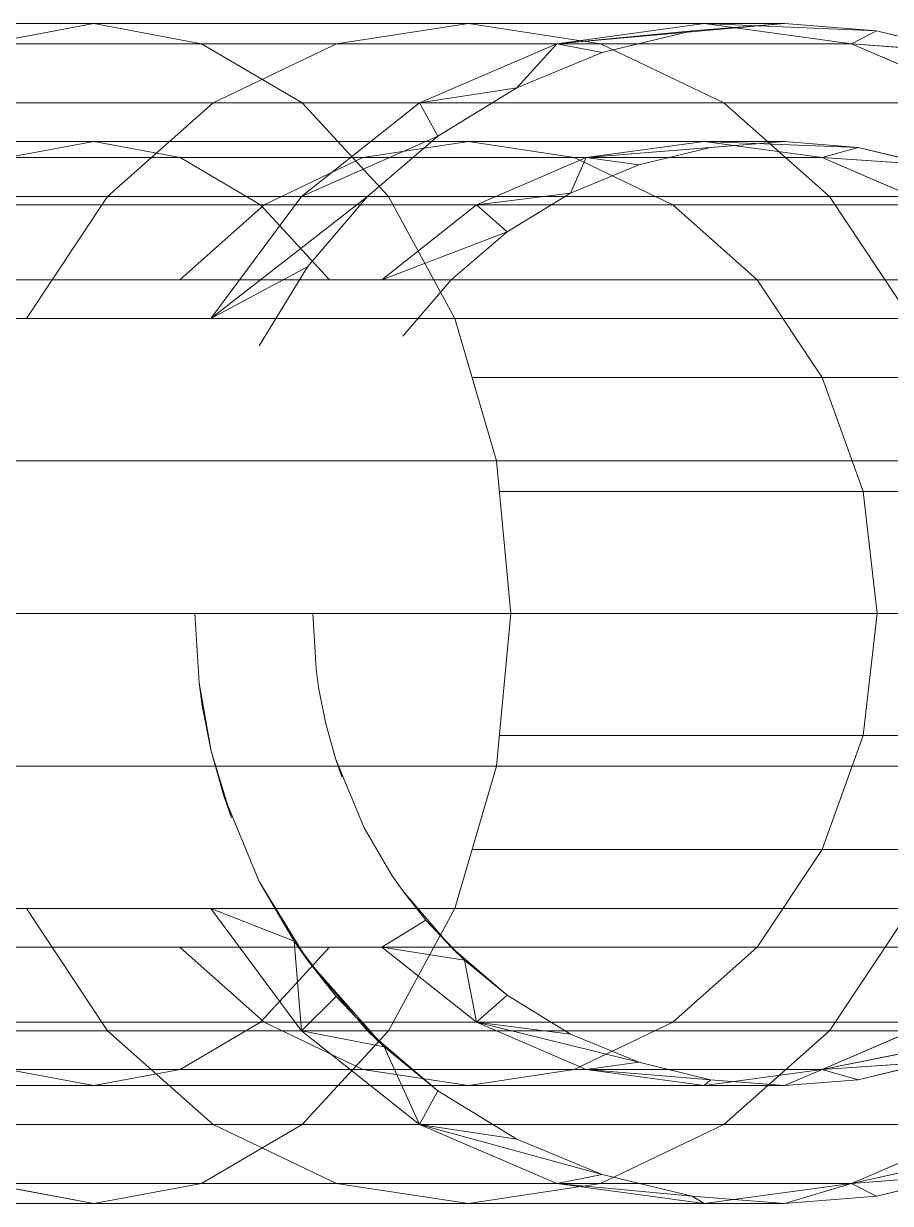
# Model space of a CAD drawing. Header units: centimetres. Extents: x -1762 to 3746, y -261 to 6534.
# Drawn here: x -1338.068 to -1337.332, y 5728.86 to 5729.86 of the extents above; entities that cross this region are included whole.
import ezdxf

# ---------------------------------------------------------------- set-up
doc = ezdxf.new("R2010")
doc.units = ezdxf.units.CM
doc.linetypes.add('Hidden', pattern=[0.714375, 0.47625, -0.238125])
doc.layers.add('A-DETL-HDLN', color=7, linetype='Hidden', lineweight=9)
doc.layers.add('G-IMPT', color=7, linetype='Continuous', lineweight=9, true_color=0x007f7f)

# ---------------------------------------------------------------- blocks, each defined once
blk = doc.blocks.new('EQ-05-007 - EQ-05-007_dwg_Agrupar_316-1548998-Planta bodega almacenamiento congelados')
at = {"layer": 'A-DETL-HDLN'}
for p, q in [((3.1718, 98.994), (3.25, 99.0002)), ((3.1718, 98.994), (3.25, 99.0002)), ((3.1931, 98.9832), (3.3181, 99.0002)), ((3.1931, 98.9832), (3.25, 99.0002)), ((3.3282, 98.994), (3.25, 99.0002)), ((3.3181, 99.0002), (3.25, 99.0002)), ((3.25, 99.0002), (3.3282, 98.994)), ((3.3181, 99.0002), (3.5179, 99.0002)), ((3.3181, 99.0002), (3.3282, 98.994)), ((3.3181, 99.0002), (3.4431, 98.9832)), ((3.4059, 98.9832), (3.5179, 99.0002)), ((3.5179, 99.0002), (3.8358, 99.0002)), ((3.5179, 99.0002), (3.63, 98.9832)), ((3.7443, 98.9832), (3.8358, 99.0002)), ((3.8358, 99.0002), (4.25, 99.0002)), ((3.8358, 99.0002), (3.9273, 98.9832)), ((3.0955, 98.9757), (3.1718, 98.994)), ((3.0955, 98.9757), (3.1718, 98.994)), ((3.1931, 98.9832), (3.1718, 98.994)), ((3.1718, 98.994), (3.1931, 98.9832)), ((3.1931, 98.9832), (3.1718, 98.994)), ((3.4045, 98.9757), (3.3282, 98.994)), ((3.3282, 98.994), (3.4045, 98.9757)), ((3.3282, 98.994), (3.4431, 98.9832)), ((3.023, 98.9457), (3.1931, 98.9832)), ((3.0767, 98.9332), (3.1931, 98.9832)), ((3.1931, 98.9832), (3.0955, 98.9757)), ((3.1931, 98.9832), (3.4059, 98.9832)), ((3.3014, 98.9332), (3.4059, 98.9832)), ((3.4431, 98.9832), (3.4045, 98.9757)), ((3.4059, 98.9832), (3.7443, 98.9832)), ((3.4431, 98.9832), (3.63, 98.9832)), ((3.4431, 98.9832), (3.5596, 98.9332)), ((3.63, 98.9832), (3.9273, 98.9832)), ((3.63, 98.9832), (3.7345, 98.9332)), ((3.659, 98.9332), (3.7443, 98.9832)), ((3.7443, 98.9832), (4.1853, 98.9832)), ((3.4045, 98.9757), (3.477, 98.9457)), ((3.4045, 98.9757), (3.477, 98.9457)), ((3.4045, 98.9757), (3.5596, 98.9332)), ((3.477, 98.9457), (3.5439, 98.9047)), ((3.477, 98.9457), (3.5439, 98.9047)), ((3.5596, 98.9332), (3.477, 98.9457)), ((3.0767, 98.9332), (3.3014, 98.9332)), ((3.2118, 98.8538), (3.3014, 98.9332)), ((3.3014, 98.9332), (3.659, 98.9332)), ((3.5596, 98.9332), (3.5439, 98.9047)), ((3.5596, 98.9332), (3.7345, 98.9332)), ((3.5596, 98.9332), (3.6597, 98.8538)), ((3.5596, 98.9332), (3.5894, 98.8674)), ((3.5858, 98.8538), (3.659, 98.9332)), ((3.659, 98.9332), (4.125, 98.9332)), ((3.7345, 98.9332), (4.0126, 98.9332)), ((3.7345, 98.9332), (3.8241, 98.8538)), ((3.1874, 98.8953), (3.25, 98.9002)), ((3.1874, 98.8953), (3.25, 98.9002)), ((3.2181, 98.8866), (3.25, 98.9002)), ((3.2181, 98.8866), (3.3181, 98.9002)), ((3.3126, 98.8953), (3.25, 98.9002)), ((3.25, 98.9002), (3.3181, 98.9002)), ((3.25, 98.9002), (3.3126, 98.8953)), ((3.3181, 98.9002), (3.3126, 98.8953)), ((3.3126, 98.8953), (3.3181, 98.9002)), ((3.3126, 98.8953), (3.3181, 98.9002)), ((3.3181, 98.9002), (3.5179, 98.9002)), ((3.3181, 98.9002), (3.4181, 98.8866)), ((3.4283, 98.8866), (3.5179, 98.9002)), ((3.5179, 98.9002), (3.8358, 98.9002)), ((3.5179, 98.9002), (3.6076, 98.8866)), ((3.5439, 98.9047), (3.6036, 98.8538)), ((3.5439, 98.9047), (3.6036, 98.8538)), ((3.5439, 98.9047), (3.5894, 98.8674)), ((3.7626, 98.8866), (3.8358, 98.9002)), ((3.8358, 98.9002), (4.25, 98.9002)), ((3.8358, 98.9002), (3.909, 98.8866)), ((3.1264, 98.8806), (3.1874, 98.8953)), ((3.1264, 98.8806), (3.1874, 98.8953)), ((3.2181, 98.8866), (3.1874, 98.8953)), ((3.3126, 98.8953), (3.3736, 98.8806)), ((3.3126, 98.8953), (3.3736, 98.8806)), ((3.3126, 98.8953), (3.4181, 98.8866)), ((3.0684, 98.8566), (3.2181, 98.8866)), ((3.125, 98.8466), (3.2181, 98.8866)), ((3.2181, 98.8866), (3.1264, 98.8806)), ((3.2181, 98.8866), (3.4283, 98.8866)), ((3.3447, 98.8466), (3.4283, 98.8866)), ((3.4181, 98.8866), (3.3736, 98.8806)), ((3.3736, 98.8806), (3.4316, 98.8566)), ((3.3736, 98.8806), (3.4316, 98.8566)), ((3.3736, 98.8806), (3.5113, 98.8466)), ((3.4181, 98.8866), (3.6076, 98.8866)), ((3.4181, 98.8866), (3.5113, 98.8466)), ((3.4283, 98.8866), (3.7626, 98.8866)), ((3.6076, 98.8866), (3.909, 98.8866)), ((3.6076, 98.8866), (3.6912, 98.8466)), ((3.6944, 98.8466), (3.7626, 98.8866)), ((3.7626, 98.8866), (4.1982, 98.8866)), ((3.5894, 98.8674), (3.6036, 98.8538)), ((3.5894, 98.8674), (3.6545, 98.7941)), ((3.6597, 98.8538), (3.5894, 98.8674)), ((3.5894, 98.8674), (3.6302, 98.8249)), ((2.9766, 98.8538), (3.2118, 98.8538)), ((3.1429, 98.7502), (3.2118, 98.8538)), ((3.2118, 98.8538), (3.5858, 98.8538)), ((3.4316, 98.8566), (3.4851, 98.8238)), ((3.4316, 98.8566), (3.4851, 98.8238)), ((3.5113, 98.8466), (3.4316, 98.8566)), ((3.5296, 98.7502), (3.5858, 98.8538)), ((3.5858, 98.8538), (4.0732, 98.8538)), ((3.6036, 98.8538), (3.6545, 98.7941)), ((3.6597, 98.8538), (3.6302, 98.8249)), ((3.6597, 98.8538), (3.8241, 98.8538)), ((3.6597, 98.8538), (3.7364, 98.7502)), ((3.6597, 98.8538), (3.6657, 98.778)), ((3.8241, 98.8538), (4.0732, 98.8538)), ((3.8241, 98.8538), (3.8929, 98.7502)), ((3.125, 98.8466), (3.3447, 98.8466)), ((3.273, 98.783), (3.3447, 98.8466)), ((3.3447, 98.8466), (3.6944, 98.8466)), ((3.5113, 98.8466), (3.4851, 98.8238)), ((3.5113, 98.8466), (3.6912, 98.8466)), ((3.5113, 98.8466), (3.5215, 98.7939)), ((3.5113, 98.8466), (3.5914, 98.783)), ((3.6358, 98.783), (3.6944, 98.8466)), ((3.6912, 98.8466), (3.9772, 98.8466)), ((3.6912, 98.8466), (3.7629, 98.783)), ((3.6944, 98.8466), (4.0705, 98.8466)), ((3.4851, 98.8238), (3.5328, 98.783)), ((3.4851, 98.8238), (3.5328, 98.783)), ((3.4851, 98.8238), (3.5215, 98.7939)), ((3.6302, 98.8249), (3.6657, 98.778)), ((3.6302, 98.8249), (3.6545, 98.7941)), ((3.5215, 98.7939), (3.5542, 98.76)), ((3.5215, 98.7939), (3.5328, 98.783)), ((3.5215, 98.7939), (3.5914, 98.783)), ((3.6545, 98.7941), (3.6955, 98.7272)), ((3.6657, 98.778), (3.6545, 98.7941)), ((3.0449, 98.783), (3.273, 98.783)), ((3.2179, 98.7002), (3.273, 98.783)), ((3.273, 98.783), (3.6358, 98.783)), ((3.5328, 98.783), (3.5736, 98.7353)), ((3.5542, 98.76), (3.5328, 98.783)), ((3.5914, 98.783), (3.5542, 98.76)), ((3.5914, 98.783), (3.7629, 98.783)), ((3.6358, 98.783), (4.0461, 98.783)), ((3.7629, 98.783), (4.0358, 98.783)), ((3.6657, 98.778), (3.6955, 98.7272)), ((3.7364, 98.7502), (3.6657, 98.778)), ((3.1429, 98.7502), (3.5296, 98.7502)), ((3.4943, 98.6296), (3.5296, 98.7502)), ((3.5296, 98.7502), (4.0335, 98.7502)), ((3.5542, 98.76), (3.5736, 98.7353)), ((3.5826, 98.7224), (3.5736, 98.7353)), ((3.5826, 98.7224), (3.6064, 98.6818)), ((3.6955, 98.7272), (3.7255, 98.6547)), ((2.9835, 98.7002), (3.2179, 98.7002)), ((3.1833, 98.6037), (3.2179, 98.7002)), ((3.2179, 98.7002), (3.515, 98.7002)), ((3.6064, 98.6818), (3.6304, 98.6238)), ((3.7191, 98.6733), (3.7362, 98.6169)), ((3.7191, 98.6733), (3.7255, 98.6547)), ((3.7362, 98.6169), (3.7255, 98.6547)), ((3.6253, 98.6387), (3.6304, 98.6238)), ((3.0997, 98.6296), (3.4943, 98.6296)), ((3.4822, 98.5002), (3.4943, 98.6296)), ((3.4943, 98.6296), (4.0085, 98.6296)), ((3.6389, 98.5936), (3.6304, 98.6238)), ((3.7362, 98.6169), (3.7465, 98.559)), ((3.7362, 98.6169), (3.7438, 98.5784)), ((2.9449, 98.6037), (3.1833, 98.6037)), ((3.1715, 98.5002), (3.1833, 98.6037)), ((3.1833, 98.6037), (3.4919, 98.6037)), ((3.6389, 98.5936), (3.6451, 98.5628)), ((3.7465, 98.559), (3.7438, 98.5784)), ((3.6472, 98.5472), (3.6451, 98.5628)), ((3.7465, 98.559), (3.75, 98.5002)), ((3.6472, 98.5472), (3.65, 98.5002)), ((2.9318, 98.5002), (3.1715, 98.5002)), ((3.0849, 98.5002), (3.4822, 98.5002)), ((3.1833, 98.3967), (3.1715, 98.5002)), ((3.1715, 98.5002), (3.4822, 98.5002)), ((3.4943, 98.3708), (3.4822, 98.5002)), ((3.4822, 98.5002), (4, 98.5002)), ((2.9449, 98.3967), (3.1833, 98.3967)), ((3.2179, 98.3002), (3.1833, 98.3967)), ((3.1833, 98.3967), (3.4919, 98.3967)), ((3.0997, 98.3708), (3.4943, 98.3708)), ((3.5296, 98.2502), (3.4943, 98.3708)), ((3.4943, 98.3708), (4.0085, 98.3708)), ((2.9835, 98.3002), (3.2179, 98.3002)), ((3.273, 98.2174), (3.2179, 98.3002)), ((3.2179, 98.3002), (3.515, 98.3002)), ((3.6955, 98.2732), (3.6545, 98.2063)), ((3.6955, 98.2732), (3.6545, 98.2063)), ((3.5736, 98.2651), (3.5328, 98.2174)), ((3.5736, 98.2651), (3.5328, 98.2174)), ((3.2118, 98.1467), (3.1429, 98.2502)), ((3.1429, 98.2502), (3.5296, 98.2502)), ((3.5858, 98.1467), (3.5296, 98.2502)), ((3.5296, 98.2502), (4.0335, 98.2502)), ((3.7364, 98.2502), (3.6036, 98.1467)), ((3.7364, 98.2502), (3.6545, 98.2063)), ((3.7364, 98.2502), (3.6597, 98.1467)), ((3.8929, 98.2502), (3.8241, 98.1467)), ((3.0449, 98.2174), (3.273, 98.2174)), ((3.3447, 98.1538), (3.273, 98.2174)), ((3.273, 98.2174), (3.6358, 98.2174)), ((3.5328, 98.2174), (3.4851, 98.1766)), ((3.5328, 98.2174), (3.4851, 98.1766)), ((3.5914, 98.2174), (3.4851, 98.1766)), ((3.5914, 98.2174), (3.5113, 98.1538)), ((3.5328, 98.2174), (3.5914, 98.2174)), ((3.5914, 98.2174), (3.7629, 98.2174)), ((3.6944, 98.1538), (3.6358, 98.2174)), ((3.6358, 98.2174), (4.0461, 98.2174)), ((3.7629, 98.2174), (3.6912, 98.1538)), ((3.7629, 98.2174), (4.0358, 98.2174)), ((3.6545, 98.2063), (3.6036, 98.1467)), ((3.6545, 98.2063), (3.6036, 98.1467)), ((3.4851, 98.1766), (3.4316, 98.1438)), ((3.4851, 98.1766), (3.4316, 98.1438)), ((3.4851, 98.1766), (3.5113, 98.1538)), ((3.2181, 98.1138), (3.125, 98.1538)), ((3.125, 98.1538), (3.3447, 98.1538)), ((3.4283, 98.1138), (3.3447, 98.1538)), ((3.3447, 98.1538), (3.6944, 98.1538)), ((3.5113, 98.1538), (3.4181, 98.1138)), ((3.5113, 98.1538), (3.4316, 98.1438)), ((3.5113, 98.1538), (3.6912, 98.1538)), ((3.6912, 98.1538), (3.6076, 98.1138)), ((3.6912, 98.1538), (3.9772, 98.1538)), ((3.7626, 98.1138), (3.6944, 98.1538)), ((3.6944, 98.1538), (4.0705, 98.1538)), ((2.9766, 98.1467), (3.2118, 98.1467)), ((3.3014, 98.0672), (3.2118, 98.1467)), ((3.2118, 98.1467), (3.5858, 98.1467)), ((3.4316, 98.1438), (3.3736, 98.1198)), ((3.4316, 98.1438), (3.3736, 98.1198)), ((3.4316, 98.1438), (3.4181, 98.1138)), ((3.6036, 98.1467), (3.5439, 98.0957)), ((3.6036, 98.1467), (3.5439, 98.0957)), ((3.6597, 98.1467), (3.5439, 98.0957)), ((3.6597, 98.1467), (3.5596, 98.0672)), ((3.659, 98.0672), (3.5858, 98.1467)), ((3.5858, 98.1467), (4.0732, 98.1467)), ((3.6597, 98.1467), (3.6036, 98.1467)), ((3.6597, 98.1467), (3.8241, 98.1467)), ((3.8241, 98.1467), (3.7345, 98.0672)), ((3.8241, 98.1467), (4.0732, 98.1467)), ((3.1874, 98.1051), (3.1264, 98.1198)), ((3.1874, 98.1051), (3.1264, 98.1198)), ((3.2181, 98.1138), (3.1264, 98.1198)), ((3.1874, 98.1051), (3.2181, 98.1138)), ((3.3181, 98.1002), (3.2181, 98.1138)), ((3.2181, 98.1138), (3.4283, 98.1138)), ((3.4181, 98.1138), (3.25, 98.1002)), ((3.3736, 98.1198), (3.3126, 98.1051)), ((3.3736, 98.1198), (3.3126, 98.1051)), ((3.4181, 98.1138), (3.3126, 98.1051)), ((3.4181, 98.1138), (3.3181, 98.1002)), ((3.4181, 98.1138), (3.3736, 98.1198)), ((3.4181, 98.1138), (3.6076, 98.1138)), ((3.5179, 98.1002), (3.4283, 98.1138)), ((3.4283, 98.1138), (3.7626, 98.1138)), ((3.6076, 98.1138), (3.5179, 98.1002)), ((3.6076, 98.1138), (3.909, 98.1138)), ((3.8358, 98.1002), (3.7626, 98.1138)), ((3.7626, 98.1138), (4.1982, 98.1138)), ((3.909, 98.1138), (3.8358, 98.1002)), ((3.25, 98.1002), (3.1874, 98.1051)), ((3.25, 98.1002), (3.1874, 98.1051)), ((3.3181, 98.1002), (3.1874, 98.1051)), ((3.25, 98.1002), (3.3126, 98.1051)), ((3.3126, 98.1051), (3.25, 98.1002)), ((3.3181, 98.1002), (3.25, 98.1002)), ((3.3181, 98.1002), (3.5179, 98.1002)), ((3.5179, 98.1002), (3.8358, 98.1002)), ((3.8358, 98.1002), (4.25, 98.1002)), ((3.5439, 98.0957), (3.477, 98.0547)), ((3.5439, 98.0957), (3.477, 98.0547)), ((3.5439, 98.0957), (3.5596, 98.0672)), ((3.1931, 98.0172), (3.0767, 98.0672)), ((3.0767, 98.0672), (3.3014, 98.0672)), ((3.4059, 98.0172), (3.3014, 98.0672)), ((3.3014, 98.0672), (3.659, 98.0672)), ((3.5596, 98.0672), (3.4431, 98.0172)), ((3.5596, 98.0672), (3.477, 98.0547)), ((3.5596, 98.0672), (3.7345, 98.0672)), ((3.7345, 98.0672), (3.63, 98.0172)), ((3.7443, 98.0172), (3.659, 98.0672)), ((3.659, 98.0672), (4.125, 98.0672)), ((3.7345, 98.0672), (4.0126, 98.0672)), ((3.477, 98.0547), (3.4045, 98.0247)), ((3.477, 98.0547), (3.4045, 98.0247)), ((3.477, 98.0547), (3.4431, 98.0172)), ((3.1718, 98.0064), (3.0955, 98.0247)), ((3.1718, 98.0064), (3.0955, 98.0247)), ((3.1931, 98.0172), (3.0955, 98.0247)), ((3.4045, 98.0247), (3.3282, 98.0064)), ((3.4045, 98.0247), (3.3282, 98.0064)), ((3.4431, 98.0172), (3.4045, 98.0247)), ((3.1718, 98.0064), (3.1931, 98.0172)), ((3.1718, 98.0064), (3.1931, 98.0172)), ((3.1718, 98.0064), (3.1931, 98.0172)), ((3.3181, 98.0002), (3.1931, 98.0172)), ((3.1931, 98.0172), (3.4059, 98.0172)), ((3.4431, 98.0172), (3.25, 98.0002)), ((3.4431, 98.0172), (3.3181, 98.0002)), ((3.4431, 98.0172), (3.3282, 98.0064)), ((3.5179, 98.0002), (3.4059, 98.0172)), ((3.4059, 98.0172), (3.7443, 98.0172)), ((3.4431, 98.0172), (3.63, 98.0172)), ((3.63, 98.0172), (3.5179, 98.0002)), ((3.63, 98.0172), (3.9273, 98.0172)), ((3.8358, 98.0002), (3.7443, 98.0172)), ((3.7443, 98.0172), (4.1853, 98.0172)), ((3.9273, 98.0172), (3.8358, 98.0002)), ((3.1718, 98.0064), (3.25, 98.0002)), ((3.25, 98.0002), (3.1718, 98.0064)), ((3.3181, 98.0002), (3.1718, 98.0064)), ((3.25, 98.0002), (3.3282, 98.0064)), ((3.3282, 98.0064), (3.25, 98.0002)), ((3.3181, 98.0002), (3.25, 98.0002)), ((3.3181, 98.0002), (3.5179, 98.0002)), ((3.5179, 98.0002), (3.8358, 98.0002)), ((3.8358, 98.0002), (4.25, 98.0002))]:
    blk.add_line(p, q, dxfattribs=at)
at = {"layer": 'A-DETL-HDLN', "flags": 128}
blk.add_lwpolyline([(3.3181, 99.0002), (3.3282, 98.994)], close=True, dxfattribs=at)
at = {"layer": 'G-IMPT'}
for p, q in [((3.1718, 98.994), (3.25, 99.0002)), ((3.1718, 98.994), (3.25, 99.0002)), ((3.25, 99.0002), (3.1718, 98.994)), ((3.1931, 98.9832), (3.3181, 99.0002)), ((3.1931, 98.9832), (3.25, 99.0002)), ((3.3282, 98.994), (3.25, 99.0002)), ((3.3181, 99.0002), (3.25, 99.0002)), ((3.25, 99.0002), (3.3282, 98.994)), ((3.3282, 98.994), (3.25, 99.0002)), ((3.3181, 99.0002), (3.5179, 99.0002)), ((3.3181, 99.0002), (3.3282, 98.994)), ((3.3181, 99.0002), (3.4431, 98.9832)), ((3.4059, 98.9832), (3.5179, 99.0002)), ((3.5179, 99.0002), (3.8358, 99.0002)), ((3.5179, 99.0002), (3.63, 98.9832)), ((3.7443, 98.9832), (3.8358, 99.0002)), ((3.8358, 99.0002), (4.25, 99.0002)), ((3.8358, 99.0002), (3.9273, 98.9832)), ((3.0955, 98.9757), (3.1718, 98.994)), ((3.0955, 98.9757), (3.1718, 98.994)), ((3.0955, 98.9757), (3.1718, 98.994)), ((3.1931, 98.9832), (3.1718, 98.994)), ((3.4045, 98.9757), (3.3282, 98.994)), ((3.3282, 98.994), (3.4045, 98.9757)), ((3.3282, 98.994), (3.4431, 98.9832)), ((3.3282, 98.994), (3.4045, 98.9757)), ((3.023, 98.9457), (3.1931, 98.9832)), ((3.0767, 98.9332), (3.1931, 98.9832)), ((3.1931, 98.9832), (3.0955, 98.9757)), ((3.1931, 98.9832), (3.4059, 98.9832)), ((3.3014, 98.9332), (3.4059, 98.9832)), ((3.4431, 98.9832), (3.4045, 98.9757)), ((3.4059, 98.9832), (3.7443, 98.9832)), ((3.4431, 98.9832), (3.63, 98.9832)), ((3.4431, 98.9832), (3.5596, 98.9332)), ((3.63, 98.9832), (3.9273, 98.9832)), ((3.63, 98.9832), (3.7345, 98.9332)), ((3.659, 98.9332), (3.7443, 98.9832)), ((3.7443, 98.9832), (4.1853, 98.9832)), ((3.4045, 98.9757), (3.477, 98.9457)), ((3.4045, 98.9757), (3.477, 98.9457)), ((3.4045, 98.9757), (3.5596, 98.9332)), ((3.4045, 98.9757), (3.477, 98.9457)), ((3.477, 98.9457), (3.5439, 98.9047)), ((3.477, 98.9457), (3.5439, 98.9047)), ((3.5596, 98.9332), (3.477, 98.9457)), ((3.477, 98.9457), (3.5439, 98.9047)), ((3.0767, 98.9332), (3.3014, 98.9332)), ((3.2118, 98.8538), (3.3014, 98.9332)), ((3.3014, 98.9332), (3.659, 98.9332)), ((3.5596, 98.9332), (3.5439, 98.9047)), ((3.5596, 98.9332), (3.7345, 98.9332)), ((3.5596, 98.9332), (3.6597, 98.8538)), ((3.5596, 98.9332), (3.5894, 98.8674)), ((3.5858, 98.8538), (3.659, 98.9332)), ((3.659, 98.9332), (4.125, 98.9332)), ((3.7345, 98.9332), (4.0126, 98.9332)), ((3.7345, 98.9332), (3.8241, 98.8538)), ((3.1874, 98.8953), (3.25, 98.9002)), ((3.1874, 98.8953), (3.25, 98.9002)), ((3.25, 98.9002), (3.1874, 98.8953)), ((3.2181, 98.8866), (3.25, 98.9002)), ((3.2181, 98.8866), (3.3181, 98.9002)), ((3.3126, 98.8953), (3.25, 98.9002)), ((3.25, 98.9002), (3.3181, 98.9002)), ((3.25, 98.9002), (3.3126, 98.8953)), ((3.25, 98.9002), (3.3126, 98.8953)), ((3.3126, 98.8953), (3.25, 98.9002)), ((3.3181, 98.9002), (3.3126, 98.8953)), ((3.3181, 98.9002), (3.5179, 98.9002)), ((3.3181, 98.9002), (3.4181, 98.8866)), ((3.4283, 98.8866), (3.5179, 98.9002)), ((3.5179, 98.9002), (3.8358, 98.9002)), ((3.5179, 98.9002), (3.6076, 98.8866)), ((3.5439, 98.9047), (3.6036, 98.8538)), ((3.5439, 98.9047), (3.6036, 98.8538)), ((3.5439, 98.9047), (3.5894, 98.8674)), ((3.7626, 98.8866), (3.8358, 98.9002)), ((3.8358, 98.9002), (4.25, 98.9002)), ((3.8358, 98.9002), (3.909, 98.8866)), ((3.1264, 98.8806), (3.1874, 98.8953)), ((3.1264, 98.8806), (3.1874, 98.8953)), ((3.1874, 98.8953), (3.1264, 98.8806)), ((3.2181, 98.8866), (3.1874, 98.8953)), ((3.3126, 98.8953), (3.3736, 98.8806)), ((3.3126, 98.8953), (3.3736, 98.8806)), ((3.3126, 98.8953), (3.4181, 98.8866)), ((3.3736, 98.8806), (3.3126, 98.8953)), ((3.3126, 98.8953), (3.3736, 98.8806)), ((3.0684, 98.8566), (3.2181, 98.8866)), ((3.125, 98.8466), (3.2181, 98.8866)), ((3.2181, 98.8866), (3.1264, 98.8806)), ((3.2181, 98.8866), (3.4283, 98.8866)), ((3.3447, 98.8466), (3.4283, 98.8866)), ((3.4181, 98.8866), (3.3736, 98.8806)), ((3.3736, 98.8806), (3.4316, 98.8566)), ((3.3736, 98.8806), (3.4316, 98.8566)), ((3.3736, 98.8806), (3.5113, 98.8466)), ((3.4316, 98.8566), (3.3736, 98.8806)), ((3.4181, 98.8866), (3.6076, 98.8866)), ((3.4181, 98.8866), (3.5113, 98.8466)), ((3.4283, 98.8866), (3.7626, 98.8866)), ((3.6076, 98.8866), (3.909, 98.8866)), ((3.6076, 98.8866), (3.6912, 98.8466)), ((3.6944, 98.8466), (3.7626, 98.8866)), ((3.7626, 98.8866), (4.1982, 98.8866)), ((3.5894, 98.8674), (3.6036, 98.8538)), ((3.5894, 98.8674), (3.6545, 98.7941)), ((3.6597, 98.8538), (3.5894, 98.8674)), ((3.5894, 98.8674), (3.6302, 98.8249)), ((2.9766, 98.8538), (3.2118, 98.8538)), ((3.1429, 98.7502), (3.2118, 98.8538)), ((3.2118, 98.8538), (3.5858, 98.8538)), ((3.4316, 98.8566), (3.4851, 98.8238)), ((3.4316, 98.8566), (3.4851, 98.8238)), ((3.5113, 98.8466), (3.4316, 98.8566)), ((3.4851, 98.8238), (3.4316, 98.8566)), ((3.5296, 98.7502), (3.5858, 98.8538)), ((3.5858, 98.8538), (4.0732, 98.8538)), ((3.6036, 98.8538), (3.6545, 98.7941)), ((3.6597, 98.8538), (3.6302, 98.8249)), ((3.6597, 98.8538), (3.8241, 98.8538)), ((3.6597, 98.8538), (3.7364, 98.7502)), ((3.6597, 98.8538), (3.6657, 98.778)), ((3.8241, 98.8538), (4.0732, 98.8538)), ((3.8241, 98.8538), (3.8929, 98.7502)), ((3.125, 98.8466), (3.3447, 98.8466)), ((3.273, 98.783), (3.3447, 98.8466)), ((3.3447, 98.8466), (3.6944, 98.8466)), ((3.5113, 98.8466), (3.4851, 98.8238)), ((3.5113, 98.8466), (3.6912, 98.8466)), ((3.5113, 98.8466), (3.5215, 98.7939)), ((3.5113, 98.8466), (3.5914, 98.783)), ((3.6358, 98.783), (3.6944, 98.8466)), ((3.6912, 98.8466), (3.9772, 98.8466)), ((3.6912, 98.8466), (3.7629, 98.783)), ((3.6944, 98.8466), (4.0705, 98.8466)), ((3.4851, 98.8238), (3.5328, 98.783)), ((3.4851, 98.8238), (3.5328, 98.783)), ((3.4851, 98.8238), (3.5215, 98.7939)), ((3.6302, 98.8249), (3.6657, 98.778)), ((3.6302, 98.8249), (3.6545, 98.7941)), ((3.6657, 98.778), (3.6302, 98.8249)), ((3.5215, 98.7939), (3.5542, 98.76)), ((3.5215, 98.7939), (3.5328, 98.783)), ((3.5215, 98.7939), (3.5914, 98.783)), ((3.6545, 98.7941), (3.6955, 98.7272)), ((3.6657, 98.778), (3.6545, 98.7941)), ((3.0449, 98.783), (3.273, 98.783)), ((3.2179, 98.7002), (3.273, 98.783)), ((3.273, 98.783), (3.6358, 98.783)), ((3.5328, 98.783), (3.5736, 98.7353)), ((3.5542, 98.76), (3.5328, 98.783)), ((3.5736, 98.7353), (3.5328, 98.783)), ((3.5914, 98.783), (3.5542, 98.76)), ((3.5914, 98.783), (3.7629, 98.783)), ((3.6358, 98.783), (4.0461, 98.783)), ((3.6358, 98.783), (4.0461, 98.783)), ((3.7629, 98.783), (4.0358, 98.783)), ((3.7629, 98.783), (4.0358, 98.783)), ((3.6657, 98.778), (3.6955, 98.7272)), ((3.7364, 98.7502), (3.6657, 98.778)), ((3.1429, 98.7502), (3.5296, 98.7502)), ((3.4943, 98.6296), (3.5296, 98.7502)), ((3.5296, 98.7502), (4.0335, 98.7502)), ((3.5542, 98.76), (3.5736, 98.7353)), ((3.5826, 98.7224), (3.5736, 98.7353)), ((3.5826, 98.7224), (3.6064, 98.6818)), ((3.6955, 98.7272), (3.7255, 98.6547)), ((2.9835, 98.7002), (3.2179, 98.7002)), ((3.1833, 98.6037), (3.2179, 98.7002)), ((3.2179, 98.7002), (3.515, 98.7002)), ((3.6064, 98.6818), (3.6304, 98.6238)), ((3.7191, 98.6733), (3.7362, 98.6169)), ((3.7191, 98.6733), (3.7255, 98.6547)), ((3.7362, 98.6169), (3.7255, 98.6547)), ((3.6253, 98.6387), (3.6304, 98.6238)), ((3.0997, 98.6296), (3.4943, 98.6296)), ((3.4822, 98.5002), (3.4943, 98.6296)), ((3.4943, 98.6296), (4.0085, 98.6296)), ((3.6389, 98.5936), (3.6304, 98.6238)), ((3.7362, 98.6169), (3.7465, 98.559)), ((3.7362, 98.6169), (3.7438, 98.5784)), ((2.9449, 98.6037), (3.1833, 98.6037)), ((3.1715, 98.5002), (3.1833, 98.6037)), ((3.1833, 98.6037), (3.4919, 98.6037)), ((3.6389, 98.5936), (3.6451, 98.5628)), ((3.7465, 98.559), (3.7438, 98.5784)), ((3.6472, 98.5472), (3.6451, 98.5628)), ((3.7465, 98.559), (3.75, 98.5002)), ((3.6472, 98.5472), (3.65, 98.5002)), ((2.9318, 98.5002), (3.1715, 98.5002)), ((3.0849, 98.5002), (3.4822, 98.5002)), ((3.1833, 98.3967), (3.1715, 98.5002)), ((3.1715, 98.5002), (3.4822, 98.5002)), ((3.4943, 98.3708), (3.4822, 98.5002)), ((3.4822, 98.5002), (4, 98.5002)), ((2.9449, 98.3967), (3.1833, 98.3967)), ((3.2179, 98.3002), (3.1833, 98.3967)), ((3.1833, 98.3967), (3.4919, 98.3967)), ((3.0997, 98.3708), (3.4943, 98.3708)), ((3.5296, 98.2502), (3.4943, 98.3708)), ((3.4943, 98.3708), (4.0085, 98.3708)), ((2.9835, 98.3002), (3.2179, 98.3002)), ((3.273, 98.2174), (3.2179, 98.3002)), ((3.2179, 98.3002), (3.515, 98.3002)), ((3.6955, 98.2732), (3.6545, 98.2063)), ((3.6955, 98.2732), (3.6545, 98.2063)), ((3.6545, 98.2063), (3.6955, 98.2732)), ((3.5736, 98.2651), (3.5328, 98.2174)), ((3.5736, 98.2651), (3.5328, 98.2174)), ((3.5736, 98.2651), (3.5328, 98.2174)), ((3.5736, 98.2651), (3.5328, 98.2174)), ((3.5736, 98.2651), (3.5328, 98.2174)), ((3.2118, 98.1467), (3.1429, 98.2502)), ((3.1429, 98.2502), (3.5296, 98.2502)), ((3.5858, 98.1467), (3.5296, 98.2502)), ((3.5296, 98.2502), (4.0335, 98.2502)), ((3.7364, 98.2502), (3.6036, 98.1467)), ((3.7364, 98.2502), (3.6545, 98.2063)), ((3.7364, 98.2502), (3.6545, 98.2063)), ((3.7364, 98.2502), (3.6597, 98.1467)), ((3.8929, 98.2502), (3.8241, 98.1467)), ((3.0449, 98.2174), (3.273, 98.2174)), ((3.3447, 98.1538), (3.273, 98.2174)), ((3.273, 98.2174), (3.6358, 98.2174)), ((3.5328, 98.2174), (3.4851, 98.1766)), ((3.5328, 98.2174), (3.4851, 98.1766)), ((3.5914, 98.2174), (3.4851, 98.1766)), ((3.5328, 98.2174), (3.4851, 98.1766)), ((3.5328, 98.2174), (3.4851, 98.1766)), ((3.5914, 98.2174), (3.5113, 98.1538)), ((3.5328, 98.2174), (3.5914, 98.2174)), ((3.5914, 98.2174), (3.7629, 98.2174)), ((3.7629, 98.2174), (3.5914, 98.2174)), ((3.6944, 98.1538), (3.6358, 98.2174)), ((3.6358, 98.2174), (4.0461, 98.2174)), ((3.6358, 98.2174), (4.0461, 98.2174)), ((3.7629, 98.2174), (3.6912, 98.1538)), ((3.7629, 98.2174), (4.0358, 98.2174)), ((3.7629, 98.2174), (4.0358, 98.2174)), ((3.6545, 98.2063), (3.6036, 98.1467)), ((3.6545, 98.2063), (3.6036, 98.1467)), ((3.6036, 98.1467), (3.6545, 98.2063)), ((3.4851, 98.1766), (3.4316, 98.1438)), ((3.4851, 98.1766), (3.4316, 98.1438)), ((3.4851, 98.1766), (3.4316, 98.1438)), ((3.4851, 98.1766), (3.4316, 98.1438)), ((3.4851, 98.1766), (3.5113, 98.1538)), ((3.2181, 98.1138), (3.125, 98.1538)), ((3.125, 98.1538), (3.3447, 98.1538)), ((3.4283, 98.1138), (3.3447, 98.1538)), ((3.3447, 98.1538), (3.6944, 98.1538)), ((3.5113, 98.1538), (3.4181, 98.1138)), ((3.5113, 98.1538), (3.4316, 98.1438)), ((3.5113, 98.1538), (3.6912, 98.1538)), ((3.6912, 98.1538), (3.6076, 98.1138)), ((3.6912, 98.1538), (3.9772, 98.1538)), ((3.7626, 98.1138), (3.6944, 98.1538)), ((3.6944, 98.1538), (4.0705, 98.1538)), ((2.9766, 98.1467), (3.2118, 98.1467)), ((3.3014, 98.0672), (3.2118, 98.1467)), ((3.2118, 98.1467), (3.5858, 98.1467)), ((3.4316, 98.1438), (3.3736, 98.1198)), ((3.4316, 98.1438), (3.3736, 98.1198)), ((3.4316, 98.1438), (3.3736, 98.1198)), ((3.4316, 98.1438), (3.4181, 98.1138)), ((3.6036, 98.1467), (3.5439, 98.0957)), ((3.6036, 98.1467), (3.5439, 98.0957)), ((3.6597, 98.1467), (3.5439, 98.0957)), ((3.6036, 98.1467), (3.5439, 98.0957)), ((3.6597, 98.1467), (3.5596, 98.0672)), ((3.659, 98.0672), (3.5858, 98.1467)), ((3.5858, 98.1467), (4.0732, 98.1467)), ((3.6597, 98.1467), (3.6036, 98.1467)), ((3.6597, 98.1467), (3.8241, 98.1467)), ((3.8241, 98.1467), (3.7345, 98.0672)), ((3.8241, 98.1467), (4.0732, 98.1467)), ((3.1874, 98.1051), (3.1264, 98.1198)), ((3.1874, 98.1051), (3.1264, 98.1198)), ((3.2181, 98.1138), (3.1264, 98.1198)), ((3.1264, 98.1198), (3.1874, 98.1051)), ((3.1874, 98.1051), (3.2181, 98.1138)), ((3.3181, 98.1002), (3.2181, 98.1138)), ((3.2181, 98.1138), (3.4283, 98.1138)), ((3.4181, 98.1138), (3.25, 98.1002)), ((3.3736, 98.1198), (3.3126, 98.1051)), ((3.3736, 98.1198), (3.3126, 98.1051)), ((3.3736, 98.1198), (3.3126, 98.1051)), ((3.4181, 98.1138), (3.3126, 98.1051)), ((3.4181, 98.1138), (3.3181, 98.1002)), ((3.4181, 98.1138), (3.3736, 98.1198)), ((3.4181, 98.1138), (3.6076, 98.1138)), ((3.5179, 98.1002), (3.4283, 98.1138)), ((3.4283, 98.1138), (3.7626, 98.1138)), ((3.6076, 98.1138), (3.5179, 98.1002)), ((3.6076, 98.1138), (3.909, 98.1138)), ((3.8358, 98.1002), (3.7626, 98.1138)), ((3.7626, 98.1138), (4.1982, 98.1138)), ((3.909, 98.1138), (3.8358, 98.1002)), ((3.25, 98.1002), (3.1874, 98.1051)), ((3.25, 98.1002), (3.1874, 98.1051)), ((3.3181, 98.1002), (3.1874, 98.1051)), ((3.25, 98.1002), (3.1874, 98.1051)), ((3.1874, 98.1051), (3.25, 98.1002)), ((3.25, 98.1002), (3.3126, 98.1051)), ((3.3126, 98.1051), (3.25, 98.1002)), ((3.3126, 98.1051), (3.25, 98.1002)), ((3.3181, 98.1002), (3.25, 98.1002)), ((3.3181, 98.1002), (3.5179, 98.1002)), ((3.5179, 98.1002), (3.8358, 98.1002)), ((3.8358, 98.1002), (4.25, 98.1002)), ((3.5439, 98.0957), (3.477, 98.0547)), ((3.5439, 98.0957), (3.477, 98.0547)), ((3.477, 98.0547), (3.5439, 98.0957)), ((3.5439, 98.0957), (3.5596, 98.0672)), ((3.1931, 98.0172), (3.0767, 98.0672)), ((3.0767, 98.0672), (3.3014, 98.0672)), ((3.4059, 98.0172), (3.3014, 98.0672)), ((3.3014, 98.0672), (3.659, 98.0672)), ((3.5596, 98.0672), (3.4431, 98.0172)), ((3.5596, 98.0672), (3.477, 98.0547)), ((3.5596, 98.0672), (3.7345, 98.0672)), ((3.7345, 98.0672), (3.63, 98.0172)), ((3.7443, 98.0172), (3.659, 98.0672)), ((3.659, 98.0672), (4.125, 98.0672)), ((3.7345, 98.0672), (4.0126, 98.0672)), ((3.477, 98.0547), (3.4045, 98.0247)), ((3.477, 98.0547), (3.4045, 98.0247)), ((3.4045, 98.0247), (3.477, 98.0547)), ((3.477, 98.0547), (3.4431, 98.0172)), ((3.1718, 98.0064), (3.0955, 98.0247)), ((3.1718, 98.0064), (3.0955, 98.0247)), ((3.1931, 98.0172), (3.0955, 98.0247)), ((3.0955, 98.0247), (3.1718, 98.0064)), ((3.4045, 98.0247), (3.3282, 98.0064)), ((3.4045, 98.0247), (3.3282, 98.0064)), ((3.4045, 98.0247), (3.3282, 98.0064)), ((3.4431, 98.0172), (3.4045, 98.0247)), ((3.1718, 98.0064), (3.1931, 98.0172)), ((3.3181, 98.0002), (3.1931, 98.0172)), ((3.1931, 98.0172), (3.4059, 98.0172)), ((3.4431, 98.0172), (3.25, 98.0002)), ((3.4431, 98.0172), (3.3181, 98.0002)), ((3.4431, 98.0172), (3.3282, 98.0064)), ((3.5179, 98.0002), (3.4059, 98.0172)), ((3.4059, 98.0172), (3.7443, 98.0172)), ((3.4431, 98.0172), (3.63, 98.0172)), ((3.63, 98.0172), (3.5179, 98.0002)), ((3.63, 98.0172), (3.9273, 98.0172)), ((3.8358, 98.0002), (3.7443, 98.0172)), ((3.7443, 98.0172), (4.1853, 98.0172)), ((3.9273, 98.0172), (3.8358, 98.0002)), ((3.1718, 98.0064), (3.25, 98.0002)), ((3.25, 98.0002), (3.1718, 98.0064)), ((3.3181, 98.0002), (3.1718, 98.0064)), ((3.1718, 98.0064), (3.25, 98.0002)), ((3.25, 98.0002), (3.3282, 98.0064)), ((3.3282, 98.0064), (3.25, 98.0002)), ((3.25, 98.0002), (3.3282, 98.0064)), ((3.3181, 98.0002), (3.25, 98.0002)), ((3.3181, 98.0002), (3.5179, 98.0002)), ((3.5179, 98.0002), (3.8358, 98.0002)), ((3.8358, 98.0002), (4.25, 98.0002))]:
    blk.add_line(p, q, dxfattribs=at)
at = {"layer": 'G-IMPT', "flags": 128}
for points in [[(3.4045, 98.9757), (3.4431, 98.9832), (3.3181, 99.0002), (3.5179, 99.0002), (3.4059, 98.9832), (3.7443, 98.9832), (3.659, 98.9332), (4.125, 98.9332), (4.0732, 98.8538), (4.6409, 98.8538)], [(4.6677, 98.9332), (4.125, 98.9332), (4.1853, 98.9832), (3.7443, 98.9832), (3.8358, 99.0002), (3.5179, 99.0002), (3.63, 98.9832), (3.4431, 98.9832), (3.5596, 98.9332), (3.4045, 98.9757), (3.5596, 98.9332), (3.477, 98.9457), (3.4045, 98.9757), (3.3282, 98.994), (3.25, 99.0002), (3.1718, 98.994), (3.0955, 98.9757)], [(3.1718, 98.994), (3.25, 99.0002), (3.1931, 98.9832), (3.25, 99.0002), (3.3181, 99.0002), (3.1931, 98.9832), (3.1718, 98.994), (3.0955, 98.9757)], [(4.0732, 98.8538), (3.5858, 98.8538), (3.659, 98.9332), (3.3014, 98.9332), (3.4059, 98.9832), (3.1931, 98.9832), (3.3181, 99.0002), (3.25, 99.0002)], [(3.25, 99.0002), (3.3282, 98.994), (3.4045, 98.9757), (3.4431, 98.9832), (3.3282, 98.994)], [(5.25, 98.6547), (4.6203, 98.7502), (4.6074, 98.6296), (5.25, 98.6547), (4.6203, 98.7502), (4.6409, 98.8538), (4.0732, 98.8538), (4.125, 98.9332), (3.659, 98.9332), (3.7443, 98.9832), (3.4059, 98.9832), (3.5179, 99.0002), (3.3181, 99.0002), (3.3282, 98.994), (3.3181, 99.0002), (3.4431, 98.9832), (3.3282, 98.994)], [(3.477, 98.9457), (3.5596, 98.9332), (3.4431, 98.9832), (3.63, 98.9832), (3.5179, 99.0002), (3.8358, 99.0002), (3.7443, 98.9832), (4.1853, 98.9832), (4.125, 98.9332), (4.6677, 98.9332), (4.6989, 98.9832), (4.1853, 98.9832), (4.25, 99.0002), (3.8358, 99.0002), (3.9273, 98.9832), (3.63, 98.9832), (3.7345, 98.9332), (3.5596, 98.9332), (3.5439, 98.9047), (3.477, 98.9457), (3.4045, 98.9757)], [(3.5439, 98.9047), (3.5894, 98.8674), (3.6597, 98.8538), (3.5596, 98.9332), (3.7345, 98.9332), (3.63, 98.9832), (3.9273, 98.9832), (3.8358, 99.0002), (4.25, 99.0002), (4.1853, 98.9832), (4.6989, 98.9832), (5.25, 98.9757), (21.25, 98.9757)], [(21.25, 98.994), (5.25, 98.994), (5.25, 98.9757), (5.25, 98.9457), (4.6989, 98.9832), (5.25, 98.9457), (4.6677, 98.9332), (4.6989, 98.9832), (4.7324, 99.0002), (4.25, 99.0002), (4.3147, 98.9832), (3.9273, 98.9832), (4.0126, 98.9332), (3.7345, 98.9332), (3.8241, 98.8538), (3.6597, 98.8538), (3.6302, 98.8249)], [(3.7364, 98.7502), (3.6597, 98.8538), (3.8241, 98.8538), (3.7345, 98.9332), (4.0126, 98.9332), (3.9273, 98.9832), (4.3147, 98.9832), (4.25, 99.0002), (4.7324, 99.0002), (4.7659, 98.9832), (4.3147, 98.9832), (4.375, 98.9332), (4.0126, 98.9332), (4.0858, 98.8538)], [(3.1718, 98.994), (3.1931, 98.9832), (3.4059, 98.9832), (3.3014, 98.9332), (3.659, 98.9332), (3.5858, 98.8538), (4.0732, 98.8538)], [(3.023, 98.9457), (3.0955, 98.9757), (3.1931, 98.9832), (3.023, 98.9457), (3.1931, 98.9832), (3.0767, 98.9332), (3.3014, 98.9332), (3.2118, 98.8538), (3.5858, 98.8538), (3.5296, 98.7502), (4.0335, 98.7502), (4.0085, 98.6296)], [(4.0085, 98.6296), (4.0335, 98.7502), (3.5296, 98.7502), (3.5858, 98.8538), (3.2118, 98.8538), (3.3014, 98.9332), (3.0767, 98.9332), (3.1931, 98.9832), (3.0955, 98.9757), (3.023, 98.9457)], [(4.0085, 98.6296), (3.4943, 98.6296), (3.5296, 98.7502), (3.1429, 98.7502), (3.2118, 98.8538), (2.9766, 98.8538), (3.0767, 98.9332), (3.023, 98.9457), (2.9561, 98.9047)], [(3.5439, 98.9047), (3.5596, 98.9332), (3.6597, 98.8538), (3.5894, 98.8674), (3.5596, 98.9332), (3.5894, 98.8674), (3.5439, 98.9047), (3.477, 98.9457)], [(4.0085, 98.6296), (3.4943, 98.6296), (3.5296, 98.7502), (3.1429, 98.7502), (3.2118, 98.8538), (2.9766, 98.8538), (2.9561, 98.9047), (2.9766, 98.8538), (3.0767, 98.9332), (2.9561, 98.9047)], [(3.6358, 98.783), (3.273, 98.783), (3.2179, 98.7002), (2.9835, 98.7002)], [(3.125, 98.8466), (3.2181, 98.8866), (3.0684, 98.8566)], [(3.1264, 98.8806), (3.2181, 98.8866), (3.4283, 98.8866), (3.5179, 98.9002), (3.8358, 98.9002), (3.7626, 98.8866), (4.1982, 98.8866)], [(4.0358, 98.783), (3.7629, 98.783), (3.6912, 98.8466), (3.5113, 98.8466), (3.4316, 98.8566), (3.3736, 98.8806), (3.5113, 98.8466), (3.4181, 98.8866), (3.3126, 98.8953), (3.3181, 98.9002), (3.25, 98.9002), (3.2181, 98.8866), (3.1874, 98.8953), (3.1264, 98.8806), (3.2181, 98.8866), (3.0684, 98.8566)], [(3.0449, 98.783), (3.273, 98.783), (3.2179, 98.7002), (3.515, 98.7002)], [(3.0684, 98.8566), (3.1264, 98.8806), (3.1874, 98.8953), (3.25, 98.9002)], [(4.7056, 98.8866), (4.1982, 98.8866), (4.25, 98.9002), (3.8358, 98.9002), (3.7626, 98.8866), (3.4283, 98.8866), (3.5179, 98.9002), (3.3181, 98.9002), (3.2181, 98.8866), (3.1874, 98.8953), (3.25, 98.9002), (3.2181, 98.8866), (3.3181, 98.9002), (3.25, 98.9002), (3.3126, 98.8953), (3.3181, 98.9002), (3.4181, 98.8866), (3.3736, 98.8806), (3.5113, 98.8466), (3.4316, 98.8566), (3.4851, 98.8238), (3.5113, 98.8466), (3.5215, 98.7939), (3.5914, 98.783)], [(4.7592, 98.8866), (5.25, 98.9002), (4.7324, 98.9002), (4.25, 98.9002), (4.3018, 98.8866), (3.909, 98.8866), (3.8358, 98.9002), (3.5179, 98.9002), (3.6076, 98.8866), (3.4181, 98.8866), (3.3736, 98.8806), (3.3126, 98.8953), (3.4181, 98.8866), (3.3181, 98.9002), (3.5179, 98.9002), (3.6076, 98.8866), (3.909, 98.8866), (3.8358, 98.9002), (4.25, 98.9002), (4.3018, 98.8866), (4.7592, 98.8866), (4.7324, 98.9002), (4.7592, 98.8866), (5.25, 98.8806)], [(3.6302, 98.8249), (3.5894, 98.8674), (3.6036, 98.8538), (3.5439, 98.9047), (3.6036, 98.8538), (3.5439, 98.9047)], [(4.15, 98.8466), (4.1982, 98.8866), (3.7626, 98.8866), (3.6944, 98.8466), (3.3447, 98.8466), (3.4283, 98.8866), (3.2181, 98.8866), (3.125, 98.8466), (3.3447, 98.8466), (3.4283, 98.8866), (3.7626, 98.8866), (3.6944, 98.8466), (4.0705, 98.8466)], [(3.3736, 98.8806), (3.4316, 98.8566), (3.4851, 98.8238), (3.5215, 98.7939), (3.5328, 98.783), (3.5542, 98.76)], [(3.9772, 98.8466), (3.909, 98.8866), (3.6076, 98.8866), (3.6912, 98.8466), (3.5113, 98.8466), (3.4181, 98.8866), (3.6076, 98.8866), (3.6912, 98.8466), (3.9772, 98.8466), (3.909, 98.8866), (4.3018, 98.8866), (4.35, 98.8466)], [(3.6302, 98.8249), (3.6657, 98.778), (3.6597, 98.8538), (3.6657, 98.778), (3.7364, 98.7502), (3.6597, 98.8538), (3.6302, 98.8249), (3.6545, 98.7941), (3.6036, 98.8538), (3.5894, 98.8674), (3.6545, 98.7941), (3.5894, 98.8674), (3.6302, 98.8249), (3.6545, 98.7941), (3.6657, 98.778), (3.7364, 98.7502)], [(2.8964, 98.8538), (2.9766, 98.8538), (2.8999, 98.7502), (3.1429, 98.7502), (3.0997, 98.6296), (3.4943, 98.6296)], [(4.0705, 98.8466), (3.6944, 98.8466), (3.6358, 98.783), (3.273, 98.783), (3.3447, 98.8466), (3.125, 98.8466), (3.0684, 98.8566), (3.0149, 98.8238), (3.125, 98.8466), (3.0449, 98.783), (3.273, 98.783), (3.3447, 98.8466), (3.6944, 98.8466), (3.6358, 98.783), (4.0461, 98.783)], [(4.0732, 98.8538), (3.8241, 98.8538), (3.8929, 98.7502)], [(4.0732, 98.8538), (3.8241, 98.8538), (3.8929, 98.7502)], [(3.5914, 98.783), (3.5542, 98.76), (3.5215, 98.7939), (3.5914, 98.783), (3.5113, 98.8466), (3.5215, 98.7939), (3.4851, 98.8238), (3.5113, 98.8466), (3.5914, 98.783), (3.7629, 98.783), (3.6912, 98.8466), (3.9772, 98.8466), (4.0358, 98.783)], [(3.5328, 98.783), (3.5542, 98.76), (3.5215, 98.7939), (3.5328, 98.783), (3.4851, 98.8238)], [(3.4851, 98.8238), (3.5328, 98.783), (3.4851, 98.8238)], [(2.8455, 98.7941), (2.8999, 98.7502), (3.1429, 98.7502), (3.0997, 98.6296), (3.4943, 98.6296)], [(3.6657, 98.778), (3.6545, 98.7941), (3.6955, 98.7272)], [(3.7629, 98.783), (3.5914, 98.783), (3.5542, 98.76)], [(2.7745, 98.6547), (2.8045, 98.7272), (2.8999, 98.7502), (2.7745, 98.6547), (2.8999, 98.7502), (2.8516, 98.6296), (3.0997, 98.6296), (3.0849, 98.5002), (3.4822, 98.5002)], [(3.4822, 98.5002), (3.0849, 98.5002), (3.0997, 98.6296), (2.8516, 98.6296), (2.8999, 98.7502), (2.8045, 98.7272)], [(3.4919, 98.6037), (3.1833, 98.6037), (3.2179, 98.7002), (2.9835, 98.7002), (2.9449, 98.6037), (3.1833, 98.6037), (3.2179, 98.7002), (3.515, 98.7002)], [(4.0732, 98.1467), (3.5858, 98.1467), (3.5296, 98.2502), (3.1429, 98.2502), (3.0997, 98.3708), (2.8516, 98.3708), (2.8352, 98.5002), (2.8516, 98.6296), (2.7745, 98.6547), (2.7562, 98.5784), (2.8516, 98.6296), (2.7745, 98.6547), (2.7562, 98.5784)], [(3.4919, 98.6037), (3.1833, 98.6037), (3.1715, 98.5002), (2.9318, 98.5002), (2.9449, 98.6037), (2.8549, 98.5628), (2.8696, 98.6238), (2.9449, 98.6037), (3.1833, 98.6037), (3.1715, 98.5002), (3.4822, 98.5002)], [(3.4943, 98.6296), (3.4822, 98.5002), (4, 98.5002), (4.0085, 98.3708)], [(3.4943, 98.6296), (3.4822, 98.5002), (3.4943, 98.3708), (4.0085, 98.3708), (4.0335, 98.2502)], [(2.8352, 98.5002), (3.0849, 98.5002), (3.0997, 98.3708), (3.4943, 98.3708)], [(3.4943, 98.3708), (3.0997, 98.3708), (3.0849, 98.5002), (2.8352, 98.5002)], [(3.4919, 98.3967), (3.1833, 98.3967), (3.1715, 98.5002), (2.9318, 98.5002)], [(3.0449, 98.2174), (3.273, 98.2174), (3.3447, 98.1538), (3.6944, 98.1538), (3.6358, 98.2174), (4.0461, 98.2174)], [(3.4822, 98.5002), (3.1715, 98.5002), (3.1833, 98.3967), (2.9449, 98.3967)], [(3.1264, 98.1198), (3.2181, 98.1138), (3.3181, 98.1002), (3.1874, 98.1051), (3.25, 98.1002), (3.3181, 98.1002), (3.4181, 98.1138), (3.25, 98.1002), (3.3126, 98.1051), (3.4181, 98.1138), (3.3181, 98.1002), (3.5179, 98.1002), (3.6076, 98.1138), (3.909, 98.1138), (3.8358, 98.1002), (4.25, 98.1002)], [(3.4822, 98.5002), (3.4943, 98.3708), (4.0085, 98.3708), (4.0335, 98.2502)], [(4.0085, 98.3708), (4, 98.5002), (3.4822, 98.5002)], [(4.0732, 98.1467), (3.5858, 98.1467), (3.5296, 98.2502), (3.1429, 98.2502), (3.0997, 98.3708), (2.8516, 98.3708), (2.7562, 98.422), (2.7745, 98.3457)], [(3.4919, 98.3967), (3.1833, 98.3967), (3.2179, 98.3002), (2.9835, 98.3002), (2.9449, 98.3967), (3.1833, 98.3967), (3.2179, 98.3002), (3.515, 98.3002)], [(2.8045, 98.2732), (2.7745, 98.3457), (2.8516, 98.3708), (2.8045, 98.2732), (2.8516, 98.3708), (2.8999, 98.2502), (3.1429, 98.2502), (3.2118, 98.1467), (3.5858, 98.1467), (3.659, 98.0672), (4.125, 98.0672), (4.1853, 98.0172), (4.6989, 98.0172)], [(4.7324, 98.0002), (4.25, 98.0002), (4.1853, 98.0172), (3.7443, 98.0172), (3.659, 98.0672), (3.3014, 98.0672), (3.2118, 98.1467), (2.9766, 98.1467), (2.8999, 98.2502), (2.8045, 98.2732), (2.8455, 98.2063), (2.9766, 98.1467), (3.0767, 98.0672), (3.3014, 98.0672), (3.4059, 98.0172), (3.7443, 98.0172), (3.8358, 98.0002), (4.25, 98.0002), (4.3147, 98.0172), (4.7659, 98.0172)], [(2.8045, 98.2732), (2.7745, 98.3457), (2.8516, 98.3708), (2.8999, 98.2502), (3.1429, 98.2502), (3.2118, 98.1467), (3.5858, 98.1467), (3.659, 98.0672), (4.125, 98.0672), (4.1853, 98.0172), (4.6989, 98.0172), (4.6677, 98.0672), (4.125, 98.0672), (4.0732, 98.1467)], [(3.4943, 98.3708), (3.5296, 98.2502), (4.0335, 98.2502), (4.0732, 98.1467), (4.6409, 98.1467)], [(4.6409, 98.1467), (4.0732, 98.1467), (4.0335, 98.2502), (3.5296, 98.2502), (3.4943, 98.3708)], [(3.6358, 98.2174), (3.273, 98.2174), (3.2179, 98.3002), (2.9835, 98.3002), (2.8936, 98.3186), (2.9264, 98.2651), (2.9835, 98.3002), (3.0449, 98.2174), (3.273, 98.2174), (3.2179, 98.3002), (3.515, 98.3002)], [(3.6545, 98.2063), (3.6036, 98.1467), (3.7364, 98.2502)], [(3.7364, 98.2502), (3.6036, 98.1467), (3.6597, 98.1467), (3.7364, 98.2502), (3.6545, 98.2063), (3.6036, 98.1467), (3.6597, 98.1467), (3.7364, 98.2502)], [(3.5914, 98.2174), (3.5328, 98.2174), (3.4851, 98.1766), (3.5914, 98.2174), (3.5113, 98.1538), (3.4316, 98.1438), (3.4181, 98.1138), (3.3736, 98.1198), (3.3126, 98.1051), (3.4181, 98.1138), (3.25, 98.1002), (3.3181, 98.1002), (3.1874, 98.1051), (3.2181, 98.1138), (3.125, 98.1538), (3.1264, 98.1198), (3.0684, 98.1438), (3.125, 98.1538), (3.3447, 98.1538), (3.273, 98.2174), (3.6358, 98.2174), (3.6944, 98.1538), (4.0705, 98.1538)], [(5.25, 98.1051), (4.7324, 98.1002), (4.7592, 98.1138), (4.7324, 98.1002), (4.25, 98.1002), (4.3018, 98.1138), (3.909, 98.1138), (3.8358, 98.1002), (3.5179, 98.1002), (3.6076, 98.1138), (3.4181, 98.1138), (3.3736, 98.1198), (3.4316, 98.1438), (3.4181, 98.1138), (3.5113, 98.1538), (3.4851, 98.1766), (3.5914, 98.2174), (3.5328, 98.2174)], [(3.9772, 98.1538), (4.0358, 98.2174), (3.7629, 98.2174), (3.6912, 98.1538), (3.5113, 98.1538), (3.4316, 98.1438), (3.4851, 98.1766), (3.5113, 98.1538), (3.5914, 98.2174), (3.7629, 98.2174), (3.6912, 98.1538), (3.9772, 98.1538), (4.0358, 98.2174)], [(3.1874, 98.1051), (3.1264, 98.1198), (3.0684, 98.1438), (3.0149, 98.1766)], [(4.0705, 98.1538), (3.6944, 98.1538), (3.7626, 98.1138), (3.4283, 98.1138), (3.3447, 98.1538), (3.125, 98.1538), (3.2181, 98.1138), (3.4283, 98.1138), (3.3447, 98.1538), (3.6944, 98.1538), (3.7626, 98.1138), (4.1982, 98.1138), (4.15, 98.1538)], [(4.35, 98.1538), (4.3018, 98.1138), (3.909, 98.1138), (3.9772, 98.1538), (3.6912, 98.1538), (3.6076, 98.1138), (3.4181, 98.1138), (3.5113, 98.1538), (3.6912, 98.1538), (3.6076, 98.1138), (3.909, 98.1138), (3.9772, 98.1538)], [(5.25, 98.0547), (4.7659, 98.0172), (5.25, 98.0547), (4.7971, 98.0672), (4.7659, 98.0172), (4.7324, 98.0002), (4.25, 98.0002), (4.1853, 98.0172), (3.7443, 98.0172), (3.659, 98.0672), (3.3014, 98.0672), (3.2118, 98.1467), (2.9766, 98.1467), (2.8964, 98.1467), (2.9561, 98.0957)], [(4.4268, 98.1467), (4.375, 98.0672), (4.0126, 98.0672), (3.9273, 98.0172), (3.63, 98.0172), (3.5179, 98.0002), (3.3181, 98.0002), (3.1718, 98.0064), (3.0955, 98.0247), (3.023, 98.0547), (3.0767, 98.0672), (3.0955, 98.0247), (3.0767, 98.0672), (3.1931, 98.0172), (3.4059, 98.0172), (3.5179, 98.0002), (3.8358, 98.0002), (3.9273, 98.0172), (4.3147, 98.0172), (4.375, 98.0672), (4.7971, 98.0672), (4.8239, 98.1467)], [(4.4268, 98.1467), (4.375, 98.0672), (4.0126, 98.0672), (3.9273, 98.0172), (3.63, 98.0172), (3.5179, 98.0002), (3.3181, 98.0002), (3.1931, 98.0172), (3.0955, 98.0247)], [(3.25, 98.0002), (3.3181, 98.0002), (3.4431, 98.0172), (3.63, 98.0172), (3.7345, 98.0672), (4.0126, 98.0672), (4.0858, 98.1467)], [(3.4316, 98.1438), (3.3736, 98.1198), (3.3126, 98.1051), (3.25, 98.1002)], [(3.3282, 98.0064), (3.4431, 98.0172), (3.63, 98.0172), (3.7345, 98.0672), (4.0126, 98.0672), (4.0858, 98.1467)], [(4.0732, 98.1467), (3.8241, 98.1467), (3.7345, 98.0672), (3.5596, 98.0672), (3.4431, 98.0172), (3.477, 98.0547), (3.4431, 98.0172), (3.4045, 98.0247), (3.477, 98.0547)], [(4.0732, 98.1467), (3.8241, 98.1467), (3.7345, 98.0672), (3.5596, 98.0672), (3.4431, 98.0172), (3.4045, 98.0247)], [(3.5439, 98.0957), (3.477, 98.0547), (3.5596, 98.0672), (3.5439, 98.0957), (3.6036, 98.1467)], [(3.5439, 98.0957), (3.5596, 98.0672), (3.6597, 98.1467), (3.5439, 98.0957), (3.6036, 98.1467)], [(4.7056, 98.1138), (5.25, 98.1002), (4.7324, 98.1002), (4.25, 98.1002), (4.1982, 98.1138), (3.7626, 98.1138), (3.8358, 98.1002), (3.5179, 98.1002), (3.4283, 98.1138), (3.2181, 98.1138), (3.1264, 98.1198), (3.1874, 98.1051), (3.2181, 98.1138), (3.3181, 98.1002), (3.5179, 98.1002), (3.4283, 98.1138), (3.7626, 98.1138), (3.8358, 98.1002), (4.25, 98.1002), (4.1982, 98.1138), (4.7056, 98.1138), (4.7324, 98.1002), (4.7056, 98.1138), (5.25, 98.1198)], [(2.9561, 98.0957), (3.0767, 98.0672), (3.3014, 98.0672), (3.4059, 98.0172), (3.7443, 98.0172), (3.8358, 98.0002), (4.25, 98.0002), (4.3147, 98.0172), (4.7659, 98.0172), (4.7971, 98.0672), (4.375, 98.0672), (4.3147, 98.0172), (3.9273, 98.0172), (3.8358, 98.0002), (3.5179, 98.0002), (3.4059, 98.0172), (3.1931, 98.0172), (3.0767, 98.0672), (3.023, 98.0547)], [(3.477, 98.0547), (3.4045, 98.0247), (3.3282, 98.0064), (3.4045, 98.0247)], [(3.3282, 98.0064), (3.25, 98.0002), (3.4431, 98.0172), (3.25, 98.0002), (3.3181, 98.0002), (3.4431, 98.0172), (3.3282, 98.0064), (3.25, 98.0002), (3.1718, 98.0064), (3.1931, 98.0172), (3.0955, 98.0247), (3.1718, 98.0064)], [(3.1718, 98.0064), (3.1931, 98.0172), (3.3181, 98.0002), (3.1718, 98.0064), (3.25, 98.0002)]]:
    blk.add_lwpolyline(points, dxfattribs=at)
for points in [[(3.6955, 98.2732), (3.6545, 98.2063)], [(3.8929, 98.2502), (3.8241, 98.1467), (3.6597, 98.1467), (3.5439, 98.0957), (3.477, 98.0547), (3.5596, 98.0672), (3.6597, 98.1467), (3.8241, 98.1467)]]:
    blk.add_lwpolyline(points, close=True, dxfattribs=at)
blk = doc.blocks.new('EQ-05-007 - EQ-05-007_dwg_011_ENZUNCHADOR_dwg-1549000-Planta bodega almacenamiento congelados')
blk.add_blockref('EQ-05-007 - EQ-05-007_dwg_Agrupar_316-1548998-Planta bodega almacenamiento congelados', (0, 0))
blk = doc.blocks.new('EQ-05-007 - EQ-05-007_dwg-1548992-Planta bodega almacenamiento congelados')
blk.add_blockref('EQ-05-007 - EQ-05-007_dwg_011_ENZUNCHADOR_dwg-1549000-Planta bodega almacenamiento congelados', (0, 0))
blk = doc.blocks.new('EQ-05-007 - EQ-05-007-1549005-Planta bodega almacenamiento congelados')
blk.add_blockref('EQ-05-007 - EQ-05-007_dwg-1548992-Planta bodega almacenamiento congelados', (0, 0))

msp = doc.modelspace()

# ---------------------------------------------------------------- block references
at = {"layer": 'A-DETL-HDLN', "rotation": 180}
msp.add_blockref('EQ-05-007 - EQ-05-007-1549005-Planta bodega almacenamiento congelados', (-1334.1723, 5827.8599), dxfattribs=at)

doc.saveas('drawing.dxf')
